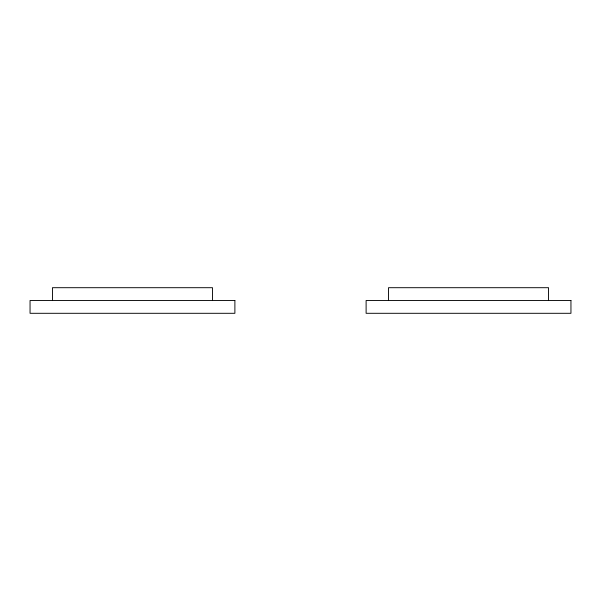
<?xml version="1.0" encoding="UTF-8"?>
<svg xmlns="http://www.w3.org/2000/svg" width="601" height="601" viewBox="0 0 601 601"><rect width="100%" height="100%" fill="white"/><g stroke="black" fill="none" stroke-linecap="round" stroke-linejoin="round"><path stroke-width="0.9" d="M548.548 300.5L548.548 287.699L388.516 287.699L388.516 300.5M212.484 300.5L212.484 287.699L52.452 287.699L52.452 300.5M234.886 300.5L30.05 300.5L30.05 313.301L234.886 313.301L234.886 300.5M570.95 300.5L366.114 300.5L366.114 313.301L570.95 313.301L570.95 300.5"/></g></svg>
